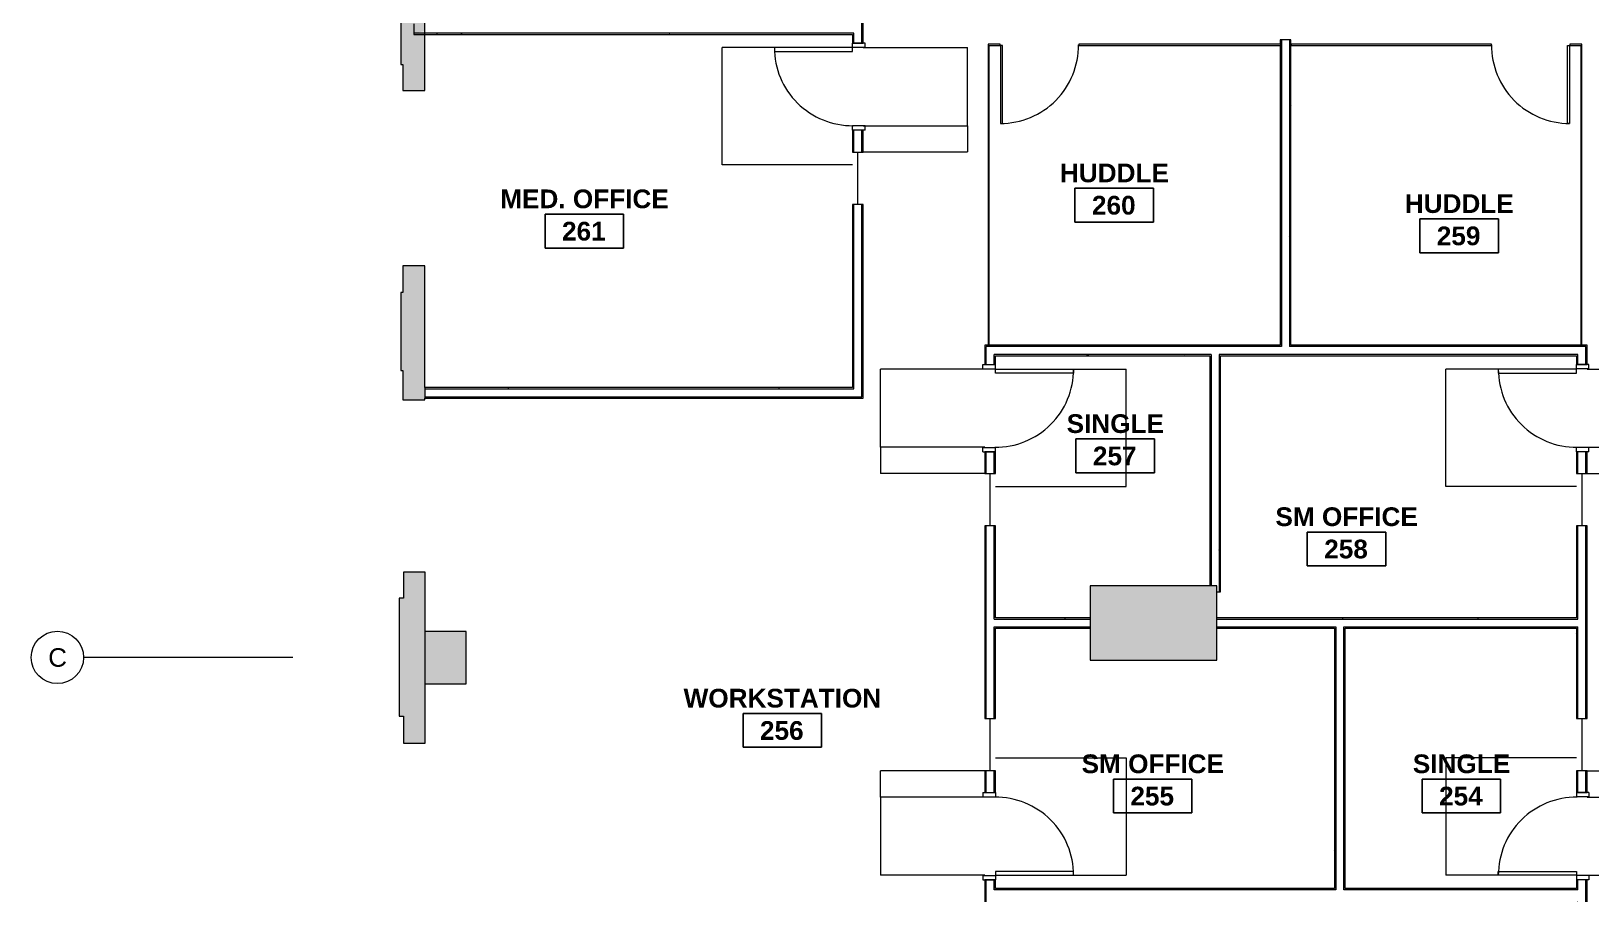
# Model space of a CAD drawing. Header units: inches. Extents: x 25331 to 28023, y 11893 to 13691.
# Drawn here: x 25331 to 26046, y 12864 to 13259 of the extents above; entities that cross this region are included whole.
import ezdxf

# ---------------------------------------------------------------- set-up
doc = ezdxf.new("R2010")
doc.units = ezdxf.units.IN
doc.header["$MEASUREMENT"] = 0
for name, color, linetype, lineweight in [('A-AREA-IDEN', 1, 'Continuous', 9), ('A-DOOR', 8, 'Continuous', 13), ('A-DOOR-FRAM', 8, 'Continuous', 20), ('A-GENM', 8, 'Continuous', 13), ('A-GLAZ', 8, 'Continuous', 13), ('A-WALL', 8, 'Continuous', 13), ('A-WALL-PATT', 8, 'Continuous', 13), ('I-WALL', 8, 'Continuous', 13), ('S-COLS', 8, 'Continuous', 13), ('S-GRID', 8, 'Continuous', 9), ('S-GRID-IDEN', 8, 'Continuous', 9)]:
    doc.layers.add(name, color=color, linetype=linetype, lineweight=lineweight)
doc.styles.add('Swis721 Lt BT', font='swissl.ttf', dxfattribs={"height": 8.514638})
doc.styles.add('Swis721 Lt BT_B', font='', dxfattribs={"height": 8.583975})
doc.styles.get('Swis721 Lt BT_B').set_extended_font_data('Swis721 Lt BT', bold=True)
pattern_1 = [(0, (0, 0), (30.72, 7.68), [1.267, -21.773, 1.267, -21.773, -122.88]), (0, (0, 0), (30.72, 7.68), [-46.08, 1.267, -44.813, 1.267, -21.773, -53.76]), (0, (0, 0), (30.72, 7.68), [-115.2, 1.267, -14.093, 1.267, -37.133]), (120, (11.52, 3.84), (-22.0110751, 22.7643004), [1.267, -21.773, 1.267, -21.773, -122.88]), (120, (11.52, 3.84), (-22.0110751, 22.7643004), [-46.08, 1.267, -44.813, 1.267, -21.773, -53.76]), (120, (11.52, 3.84), (-22.0110751, 22.7643004), [-115.2, 1.267, -14.093, 1.267, -37.133]), (240, (15.36, 19.2), (-8.7089249, -30.4443004), [1.267, -21.773, 1.267, -21.773, -122.88]), (240, (15.36, 19.2), (-8.7089249, -30.4443004), [-46.08, 1.267, -44.813, 1.267, -21.773, -53.76]), (240, (15.36, 19.2), (-8.7089249, -30.4443004), [-115.2, 1.267, -14.093, 1.267, -37.133])]

# ---------------------------------------------------------------- blocks, each defined once
blk = doc.blocks.new('Single Flush - OTJ_SOLIDFLUSH_ALUM-4900816-FIRST FLOOR CONSTRUCTION')
at = {"layer": 'A-DOOR'}
for p, q in [((16.16, 38.25), (16.16, 2.44)), ((17.91, 38.25), (16.16, 38.25)), ((17.91, 2.44), (17.91, 38.25)), ((16.16, 2.44), (17.91, 2.44))]:
    blk.add_line(p, q, dxfattribs=at)
blk.add_arc((17.91, 2.44), 35.81, 90, 180.5, dxfattribs=at)
at = {"layer": 'A-DOOR-FRAM'}
for p, q in [((-20, -3.31), (-20, 2.44)), ((-20, 2.44), (-18, 2.44)), ((-18, -3.31), (-18, 2.44)), ((18, -3.31), (18, 2.44)), ((18, 2.44), (20, 2.44)), ((20, -3.31), (20, 2.44)), ((-20, -3.31), (-18, -3.31)), ((18, -3.31), (20, -3.31))]:
    blk.add_line(p, q, dxfattribs=at)
at = {"layer": 'A-GENM'}
for p, q in [((-35.91, 62.25), (17.91, 62.25)), ((-35.91, 2.44), (-35.91, 62.25)), ((17.91, 2.44), (17.91, 62.25)), ((17.87, 2.44), (17.91, 2.44)), ((-29.91, -2.44), (-29.91, -50.25)), ((-17.91, -2.44), (-17.91, -50.25)), ((17.87, -2.44), (17.91, -2.44)), ((17.91, -2.44), (17.91, -50.25)), ((-17.91, -50.25), (-29.91, -50.25)), ((-17.91, -50.25), (17.91, -50.25))]:
    blk.add_line(p, q, dxfattribs=at)
blk = doc.blocks.new('Frameless opening with glazing - 24_ x 96_-4900874-FIRST FLOOR CONSTRUCTION')
at = {"layer": 'A-GLAZ'}
blk.add_line((-13.5, 0.0625), (10.5, 0.0625), dxfattribs=at)
blk = doc.blocks.new('Single Flush - OTJ_SOLIDFLUSH_ALUM-V3-FIRST FLOOR CONSTRUCTION')
at = {"layer": 'A-DOOR'}
for p, q in [((16.16, -2.44), (17.91, -2.44)), ((16.16, -38.25), (16.16, -2.44)), ((17.91, -2.44), (17.91, -38.25)), ((17.91, -38.25), (16.16, -38.25))]:
    blk.add_line(p, q, dxfattribs=at)
blk.add_arc((17.91, -2.44), 35.81, 179.5, 270, dxfattribs=at)
at = {"layer": 'A-DOOR-FRAM'}
for p, q in [((-20, 3.31), (-20, -2.44)), ((-20, 3.31), (-18, 3.31)), ((-18, 3.31), (-18, -2.44)), ((18, 3.31), (18, -2.44)), ((18, 3.31), (20, 3.31)), ((20, 3.31), (20, -2.44)), ((-20, -2.44), (-18, -2.44)), ((18, -2.44), (20, -2.44))]:
    blk.add_line(p, q, dxfattribs=at)
at = {"layer": 'A-GENM'}
for p, q in [((-29.91, 2.44), (-29.91, 48.69)), ((-17.91, 2.44), (-17.91, 48.69)), ((17.91, 2.44), (17.91, 48.69)), ((17.87, 2.44), (17.91, 2.44)), ((-35.91, -2.44), (-35.91, -62.25)), ((17.87, -2.44), (17.91, -2.44)), ((17.91, -2.44), (17.91, -62.25)), ((-35.91, -62.25), (17.91, -62.25))]:
    blk.add_line(p, q, dxfattribs=at)
blk = doc.blocks.new('Single Glass Door - 36_ x 96_-4888983-FIRST FLOOR CONSTRUCTION')
at = {"layer": 'A-DOOR'}
for p, q in [((16.90625, 36.0625), (16.90625, 0.25)), ((17.90625, 36.0625), (16.90625, 36.0625)), ((17.90625, 0.25), (17.90625, 36.0625)), ((16.90625, 0.25), (17.90625, 0.25))]:
    blk.add_line(p, q, dxfattribs=at)
blk.add_arc((17.90625, 0.25), 35.8125, 90, 180.5, dxfattribs=at)
blk = doc.blocks.new('Single Glass Door - 36_ x 96_-4890787-FIRST FLOOR CONSTRUCTION')
at = {"layer": 'A-DOOR'}
for p, q in [((16.90625, -0.25), (17.90625, -0.25)), ((16.90625, -36.0625), (16.90625, -0.25)), ((17.90625, -0.25), (17.90625, -36.0625)), ((17.90625, -36.0625), (16.90625, -36.0625))]:
    blk.add_line(p, q, dxfattribs=at)
blk.add_arc((17.90625, -0.25), 35.8125, 179.5, 270, dxfattribs=at)
blk = doc.blocks.new('Single Flush - OTJ_SOLIDFLUSH_ALUM-4900275-FIRST FLOOR CONSTRUCTION')
at = {"layer": 'A-DOOR'}
for p, q in [((16.16, -2.44), (17.91, -2.44)), ((16.16, -38.25), (16.16, -2.44)), ((17.91, -2.44), (17.91, -38.25)), ((17.91, -38.25), (16.16, -38.25))]:
    blk.add_line(p, q, dxfattribs=at)
blk.add_arc((17.91, -2.44), 35.81, 179.5, 270, dxfattribs=at)
at = {"layer": 'A-DOOR-FRAM'}
for p, q in [((-20, 3.31), (-20, -2.44)), ((-20, 3.31), (-18, 3.31)), ((-18, 3.31), (-18, -2.44)), ((18, 3.31), (18, -2.44)), ((18, 3.31), (20, 3.31)), ((20, 3.31), (20, -2.44)), ((-20, -2.44), (-18, -2.44)), ((18, -2.44), (20, -2.44))]:
    blk.add_line(p, q, dxfattribs=at)
at = {"layer": 'A-GENM'}
for p, q in [((-17.91, 50.25), (-29.91, 50.25)), ((-29.91, 2.44), (-29.91, 50.25)), ((-17.91, 50.25), (17.91, 50.25)), ((-17.91, 2.44), (-17.91, 50.25)), ((17.91, 2.44), (17.91, 50.25)), ((17.87, 2.44), (17.91, 2.44)), ((-35.91, -2.44), (-35.91, -62.25)), ((17.87, -2.44), (17.91, -2.44)), ((17.91, -2.44), (17.91, -62.25)), ((-35.91, -62.25), (17.91, -62.25))]:
    blk.add_line(p, q, dxfattribs=at)
blk = doc.blocks.new('Concrete-Rectangular-Column - 58_ X 34_-5105982-FIRST FLOOR CONSTRUCTION')
at = {"layer": 'S-COLS'}
blk.add_hatch(color=256, dxfattribs=at).paths.add_polyline_path([(-17, -29), (17, -29), (17, 29), (-17, 29), (-17, 15.44)], flags=0)
for p, q in [((17, 29), (-17, 29)), ((-17, 29), (-17, -29)), ((17, -29), (17, 29)), ((-17, -29), (17, -29))]:
    blk.add_line(p, q, dxfattribs=at)
blk = doc.blocks.new('Concrete-Rectangular-Column - 19 X 24-5195709-FIRST FLOOR CONSTRUCTION')
at = {"layer": 'S-COLS'}
blk.add_hatch(color=256, dxfattribs=at).paths.add_polyline_path([(-9.5, -12), (9.5, -12), (9.5, 12), (-9.5, 12)], flags=0)
for p, q in [((9.5, 12), (-9.5, 12)), ((-9.5, 12), (-9.5, -12)), ((9.5, -12), (9.5, 12)), ((-9.5, -12), (9.5, -12))]:
    blk.add_line(p, q, dxfattribs=at)
blk = doc.blocks.new('Grid - Grid Head - Circle-50561-FIRST FLOOR CONSTRUCTION')
at = {"layer": 'S-GRID-IDEN'}
blk.add_circle((0, 0), 0.125, dxfattribs=at)
blk = doc.blocks.new('Room Tag - Room Name and Number-3379422-FIRST FLOOR CONSTRUCTION')
at = {"layer": 'A-AREA-IDEN'}
for p, q in [((-0.1881, -0.1636), (-0.1881, -0.0018)), ((-0.1881, -0.0018), (0.1869, -0.0018)), ((0.1869, -0.0018), (-0.1881, -0.0018)), ((-0.1881, -0.0018), (-0.1881, -0.1636)), ((0.1869, -0.0018), (0.1869, -0.1636)), ((0.1869, -0.1636), (0.1869, -0.0018)), ((0.1869, -0.1636), (-0.1881, -0.1636)), ((-0.1881, -0.1636), (0.1869, -0.1636))]:
    blk.add_line(p, q, dxfattribs=at)

msp = doc.modelspace()

# ---------------------------------------------------------------- hatches: boundary and pattern name
at = {"layer": 'A-WALL-PATT'}
for points in [[(25501.32, 13244.01), (25511.32, 13244.01), (25511.32, 13258.48), (25506.32, 13258.48), (25511.32, 13259.26), (25511.32, 13337.01), (25500.32, 13337.01), (25500.32, 13244.01)], [(25511.32, 13232.17), (25511.32, 13244.01), (25501.32, 13244.01), (25501.32, 13232.17)], [(25511.32, 13139.51), (25511.32, 13151.67), (25501.32, 13151.67), (25501.32, 13139.51)], [(25501.32, 13103.67), (25511.32, 13103.67), (25511.32, 13139.51), (25500.32, 13139.51), (25500.32, 13103.67)], [(25511.32, 13090.17), (25511.32, 13103.67), (25501.32, 13103.67), (25501.32, 13090.17), (25501.57, 13090.17)], [(25511.57, 12999.17), (25511.57, 13011.17), (25501.57, 13011.17), (25501.57, 12999.17), (25511.32, 12999.17)], [(25501.57, 12945.17), (25511.57, 12945.17), (25511.57, 12959.92), (25511.35, 12959.92), (25511.35, 12983.92), (25511.57, 12983.92), (25511.57, 12999.17), (25499.57, 12999.17), (25499.57, 12945.17)], [(25501.57, 12932.67), (25511.57, 12932.67), (25511.57, 12945.17), (25501.57, 12945.17)]]:
    msp.add_hatch(color=256, dxfattribs=at).paths.add_polyline_path(points, flags=0)
h = msp.add_hatch(dxfattribs=at)
h.set_pattern_fill('FP2_2', color=256, style=0, pattern_type=2)
h.set_pattern_definition(pattern_1)
h.paths.add_polyline_path([(25708.01, 13095.86), (25708.01, 13179.86), (25707.38, 13179.86), (25707.38, 13095.86)], flags=0)
h.paths.add_polyline_path([(25708.01, 13203.86), (25708.01, 13213.86), (25707.38, 13213.86), (25707.38, 13203.86)], flags=0)
h.paths.add_polyline_path([(25708.01, 13253.86), (25708.01, 13258.48), (25707.38, 13258.48), (25707.38, 13253.86)], flags=0)
h.paths.add_polyline_path([(25707.38, 13262.11), (25708.01, 13262.11), (25708.01, 13267.23), (25707.38, 13267.23), (25707.38, 13262.73)], flags=0)
h.paths.add_polyline_path([(25708.01, 13306.23), (25708.01, 13324.11), (25707.38, 13324.11), (25707.38, 13306.23)], flags=0)
h = msp.add_hatch(dxfattribs=at)
h.set_pattern_fill('FP2_2', color=256, style=0, pattern_type=2)
h.set_pattern_definition(pattern_1)
h.paths.add_polyline_path([(25711.63, 13091.61), (25712.26, 13091.61), (25712.26, 13179.86), (25711.63, 13179.86), (25711.63, 13095.23)], flags=0)
h.paths.add_polyline_path([(25712.26, 13203.86), (25712.26, 13213.86), (25711.63, 13213.86), (25711.63, 13203.86)], flags=0)
h.paths.add_polyline_path([(25712.26, 13253.86), (25712.26, 13267.23), (25711.63, 13267.23), (25711.63, 13253.86)], flags=0)
h.paths.add_polyline_path([(25711.63, 13306.23), (25712.26, 13306.23), (25712.26, 13324.11), (25711.63, 13324.11)], flags=0)
h = msp.add_hatch(dxfattribs=at)
h.set_pattern_fill('FP2_2', color=256, style=0, pattern_type=2)
h.set_pattern_definition(pattern_1)
h.paths.add_polyline_path([(25707.38, 13257.86), (25707.38, 13258.48), (25511.32, 13258.48), (25511.32, 13257.86), (25698.78, 13257.86)], flags=0)
h = msp.add_hatch(dxfattribs=at)
h.set_pattern_fill('FP2_2', color=256, style=0, pattern_type=2)
h.set_pattern_definition(pattern_1)
h.paths.add_polyline_path([(25903.4, 13115.24), (25904.02, 13115.24), (25904.02, 13252.79), (25903.4, 13252.79), (25903.4, 13238.12)], flags=0)
h.paths.add_polyline_path([(25904.02, 13253.29), (25904.02, 13255.29), (25903.4, 13255.29), (25903.4, 13253.29)], flags=0)
h = msp.add_hatch(dxfattribs=at)
h.set_pattern_fill('FP2_2', color=256, style=0, pattern_type=2)
h.set_pattern_definition(pattern_1)
h.paths.add_polyline_path([(25907.65, 13115.24), (25908.27, 13115.24), (25908.27, 13255.29), (25907.65, 13255.29), (25907.65, 13238.12)], flags=0)
h = msp.add_hatch(dxfattribs=at)
h.set_pattern_fill('FP2_2', color=256, style=0, pattern_type=2)
h.set_pattern_definition(pattern_1)
h.paths.add_polyline_path([(26039.22, 13114.61), (26041.22, 13114.61), (26041.22, 13115.24), (25907.65, 13115.24), (25907.65, 13114.61), (25961.06, 13114.61)], flags=0)
h.paths.add_polyline_path([(25768.7, 13114.61), (25769.57, 13114.61), (25769.57, 13115.24), (25768.07, 13115.24), (25768.07, 13114.61)], flags=0)
h.paths.add_polyline_path([(26043.47, 13114.61), (26043.47, 13115.24), (26041.72, 13115.24), (26041.72, 13114.61)], flags=0)
h.paths.add_polyline_path([(25770.07, 13114.61), (25904.02, 13114.61), (25904.02, 13115.24), (25770.07, 13115.24)], flags=0)
h = msp.add_hatch(dxfattribs=at)
h.set_pattern_fill('FP2_2', color=256, style=0, pattern_type=2)
h.set_pattern_definition(pattern_1)
h.paths.add_polyline_path([(25768.7, 12512.49), (25768.7, 12555.69), (25768.07, 12555.69), (25768.07, 12512.49)], flags=0)
h.paths.add_polyline_path([(25768.7, 12579.69), (25768.7, 12589.69), (25768.07, 12589.69), (25768.07, 12579.69)], flags=0)
h.paths.add_polyline_path([(25768.07, 12629.69), (25768.7, 12629.69), (25768.7, 12693.51), (25768.07, 12693.51), (25768.07, 12641.48)], flags=0)
h.paths.add_polyline_path([(25768.7, 12733.51), (25768.7, 12783.18), (25768.07, 12783.18), (25768.07, 12733.51)], flags=0)
h.paths.add_polyline_path([(25768.07, 12807.18), (25768.7, 12807.18), (25768.7, 12817.18), (25768.07, 12817.18)], flags=0)
h.paths.add_polyline_path([(25768.7, 12857.18), (25768.7, 12870.05), (25768.07, 12870.05), (25768.07, 12857.18)], flags=0)
h.paths.add_polyline_path([(25768.7, 12910.05), (25768.7, 12920.05), (25768.07, 12920.05), (25768.07, 12910.05)], flags=0)
h.paths.add_polyline_path([(25768.7, 12944.05), (25768.7, 13032.36), (25768.07, 13032.36), (25768.07, 12944.05)], flags=0)
h.paths.add_polyline_path([(25768.7, 13056.36), (25768.7, 13066.36), (25768.07, 13066.36), (25768.07, 13056.36)], flags=0)
h.paths.add_polyline_path([(25768.7, 13106.36), (25768.7, 13114.61), (25768.07, 13114.6), (25768.07, 13106.36)], flags=0)
h = msp.add_hatch(dxfattribs=at)
h.set_pattern_fill('FP2_2', color=256, style=0, pattern_type=2)
h.set_pattern_definition(pattern_1)
h.paths.add_polyline_path([(26043.47, 12539.75), (26044.1, 12539.84), (26044.1, 12657.51), (26043.47, 12657.51), (26043.47, 12539.78)], flags=0)
h.paths.add_polyline_path([(26044.1, 12681.51), (26044.1, 12691.51), (26043.47, 12691.51), (26043.47, 12681.51)], flags=0)
h.paths.add_polyline_path([(26044.1, 12731.51), (26044.1, 12783.18), (26043.47, 12783.18), (26043.47, 12731.51)], flags=0)
h.paths.add_polyline_path([(26044.1, 12807.18), (26044.1, 12817.18), (26043.47, 12817.18), (26043.47, 12807.18)], flags=0)
h.paths.add_polyline_path([(26043.47, 12857.18), (26044.1, 12857.18), (26044.1, 12870.05), (26043.47, 12870.05), (26043.47, 12861.18)], flags=0)
h.paths.add_polyline_path([(26043.47, 12910.05), (26044.1, 12910.05), (26044.1, 12920.05), (26043.47, 12920.05)], flags=0)
h.paths.add_polyline_path([(26044.1, 12944.05), (26044.1, 13032.36), (26043.47, 13032.36), (26043.47, 12944.05)], flags=0)
h.paths.add_polyline_path([(26043.47, 13056.36), (26044.1, 13056.36), (26044.1, 13066.36), (26043.47, 13066.36)], flags=0)
h.paths.add_polyline_path([(26043.47, 13106.36), (26044.1, 13106.36), (26044.1, 13115.24), (26043.47, 13115.24), (26043.47, 13110.36)], flags=0)
h = msp.add_hatch(dxfattribs=at)
h.set_pattern_fill('FP2_2', color=256, style=0, pattern_type=2)
h.set_pattern_definition(pattern_1)
h.paths.add_polyline_path([(25875.42, 13110.36), (26039.22, 13110.36), (26039.22, 13110.99), (25875.42, 13110.99)], flags=0)
h.paths.add_polyline_path([(25866.24, 13110.36), (25871.79, 13110.36), (25871.79, 13110.99), (25772.32, 13110.99), (25772.32, 13110.36), (25829.92, 13110.36)], flags=0)
h = msp.add_hatch(dxfattribs=at)
h.set_pattern_fill('FP2_2', color=256, style=0, pattern_type=2)
h.set_pattern_definition(pattern_1)
h.paths.add_polyline_path([(25772.32, 12516.74), (25772.95, 12516.74), (25772.95, 12555.69), (25772.32, 12555.69), (25772.32, 12516.74)], flags=0)
h.paths.add_polyline_path([(25772.32, 12579.69), (25772.95, 12579.69), (25772.95, 12589.69), (25772.32, 12589.69)], flags=0)
h.paths.add_polyline_path([(25772.95, 12629.69), (25772.95, 12637.86), (25772.32, 12637.86), (25772.32, 12629.69)], flags=0)
h.paths.add_polyline_path([(25772.95, 12641.48), (25772.95, 12693.51), (25772.32, 12693.51), (25772.32, 12641.48)], flags=0)
h.paths.add_polyline_path([(25772.95, 12733.51), (25772.95, 12738.13), (25772.32, 12738.13), (25772.32, 12733.51)], flags=0)
h.paths.add_polyline_path([(25772.32, 12741.76), (25772.95, 12741.76), (25772.95, 12783.18), (25772.32, 12783.18), (25772.32, 12742.38)], flags=0)
h.paths.add_polyline_path([(25772.95, 12807.18), (25772.95, 12817.18), (25772.32, 12817.18), (25772.32, 12807.18)], flags=0)
h.paths.add_polyline_path([(25772.95, 12857.18), (25772.95, 12861.8), (25772.32, 12861.8), (25772.32, 12857.18)], flags=0)
h.paths.add_polyline_path([(25772.95, 12865.43), (25772.95, 12870.05), (25772.32, 12870.05), (25772.32, 12865.43)], flags=0)
h.paths.add_polyline_path([(25772.95, 12910.05), (25772.95, 12920.05), (25772.32, 12920.05), (25772.32, 12910.05)], flags=0)
h.paths.add_polyline_path([(25772.32, 12944.05), (25772.95, 12944.05), (25772.95, 12986.03), (25772.32, 12986.03), (25772.32, 12985.41)], flags=0)
h.paths.add_polyline_path([(25772.32, 12989.66), (25772.95, 12989.66), (25772.95, 13032.36), (25772.32, 13032.36), (25772.32, 12989.71)], flags=0)
h.paths.add_polyline_path([(25772.95, 13056.36), (25772.95, 13066.36), (25772.32, 13066.36), (25772.32, 13056.36)], flags=0)
h.paths.add_polyline_path([(25772.95, 13106.36), (25772.95, 13110.36), (25772.32, 13110.36), (25772.32, 13106.36)], flags=0)
h = msp.add_hatch(dxfattribs=at)
h.set_pattern_fill('FP2_2', color=256, style=0, pattern_type=2)
h.set_pattern_definition(pattern_1)
h.paths.add_polyline_path([(25871.79, 13004.86), (25871.79, 13110.36), (25871.17, 13110.36), (25871.17, 13004.86)], flags=0)
h = msp.add_hatch(dxfattribs=at)
h.set_pattern_fill('FP2_2', color=256, style=0, pattern_type=2)
h.set_pattern_definition(pattern_1)
h.paths.add_polyline_path([(25875.42, 13002.07), (25876.04, 13002.07), (25876.04, 13110.36), (25875.42, 13110.36), (25875.42, 13040.1)], flags=0)
h = msp.add_hatch(dxfattribs=at)
h.set_pattern_fill('FP2_2', color=256, style=0, pattern_type=2)
h.set_pattern_definition(pattern_1)
h.paths.add_polyline_path([(26039.22, 12543.44), (26039.85, 12543.53), (26039.85, 12657.51), (26039.22, 12657.51), (26039.22, 12543.53)], flags=0)
h.paths.add_polyline_path([(26039.85, 12681.51), (26039.85, 12691.51), (26039.22, 12691.51), (26039.22, 12681.51)], flags=0)
h.paths.add_polyline_path([(26039.85, 12731.51), (26039.85, 12738.13), (26039.22, 12738.13), (26039.22, 12731.51)], flags=0)
h.paths.add_polyline_path([(26039.85, 12741.76), (26039.85, 12783.18), (26039.22, 12783.18), (26039.22, 12741.76)], flags=0)
h.paths.add_polyline_path([(26039.85, 12807.18), (26039.85, 12817.18), (26039.22, 12817.18), (26039.22, 12807.18)], flags=0)
h.paths.add_polyline_path([(26039.22, 12857.18), (26039.85, 12857.18), (26039.85, 12861.8), (26039.22, 12861.8), (26039.22, 12861.18)], flags=0)
h.paths.add_polyline_path([(26039.22, 12865.43), (26039.85, 12865.43), (26039.85, 12870.05), (26039.22, 12870.05), (26039.22, 12866.05)], flags=0)
h.paths.add_polyline_path([(26039.22, 12910.05), (26039.85, 12910.05), (26039.85, 12920.05), (26039.22, 12920.05)], flags=0)
h.paths.add_polyline_path([(26039.22, 12944.05), (26039.85, 12944.05), (26039.85, 12986.03), (26039.22, 12986.03), (26039.22, 12985.41)], flags=0)
h.paths.add_polyline_path([(26039.22, 12989.66), (26039.85, 12989.66), (26039.85, 13032.36), (26039.22, 13032.36), (26039.22, 12990.28)], flags=0)
h.paths.add_polyline_path([(26039.22, 13056.36), (26039.85, 13056.36), (26039.85, 13066.36), (26039.22, 13066.36)], flags=0)
h.paths.add_polyline_path([(26039.85, 13106.36), (26039.85, 13110.99), (26039.22, 13110.99), (26039.22, 13106.36)], flags=0)
h = msp.add_hatch(dxfattribs=at)
h.set_pattern_fill('FP2_2', color=256, style=0, pattern_type=2)
h.set_pattern_definition(pattern_1)
h.paths.add_polyline_path([(25707.98, 13095.23), (25708.01, 13095.23), (25708.01, 13095.86), (25511.32, 13095.86), (25511.32, 13095.23), (25698.78, 13095.23)], flags=0)
h = msp.add_hatch(dxfattribs=at)
h.set_pattern_fill('FP2_2', color=256, style=0, pattern_type=2)
h.set_pattern_definition(pattern_1)
h.paths.add_polyline_path([(25698.78, 13090.98), (25712.26, 13090.98), (25712.26, 13091.61), (25511.32, 13091.61), (25511.32, 13090.98), (25511.57, 13090.98)], flags=0)
h = msp.add_hatch(dxfattribs=at)
h.set_pattern_fill('FP2_2', color=256, style=0, pattern_type=2)
h.set_pattern_definition(pattern_1)
h.paths.add_polyline_path([(25816.35, 12989.66), (25816.35, 12990.28), (25772.95, 12990.28), (25772.95, 12989.66)], flags=0)
h = msp.add_hatch(dxfattribs=at)
h.set_pattern_fill('FP2_2', color=256, style=0, pattern_type=2)
h.set_pattern_definition(pattern_1)
h.paths.add_polyline_path([(25875.42, 12989.66), (26039.22, 12989.66), (26039.22, 12990.28), (25874.35, 12990.28), (25874.35, 12989.66)], flags=0)
h = msp.add_hatch(dxfattribs=at)
h.set_pattern_fill('FP2_2', color=256, style=0, pattern_type=2)
h.set_pattern_definition(pattern_1)
h.paths.add_polyline_path([(25772.95, 12985.41), (25816.35, 12985.41), (25816.35, 12986.03), (25772.95, 12986.03)], flags=0)
h = msp.add_hatch(dxfattribs=at)
h.set_pattern_fill('FP2_2', color=256, style=0, pattern_type=2)
h.set_pattern_definition(pattern_1)
h.paths.add_polyline_path([(25932.54, 12985.41), (26039.22, 12985.41), (26039.22, 12986.03), (25932.54, 12986.03), (25932.54, 12985.8)], flags=0)
h.paths.add_polyline_path([(25928.92, 12985.41), (25928.92, 12986.03), (25874.35, 12986.03), (25874.35, 12985.41), (25928.29, 12985.41)], flags=0)
h = msp.add_hatch(dxfattribs=at)
h.set_pattern_fill('FP2_2', color=256, style=0, pattern_type=2)
h.set_pattern_definition(pattern_1)
h.paths.add_polyline_path([(25928.92, 12742.38), (25928.92, 12861.18), (25928.29, 12861.18), (25928.29, 12742.38)], flags=0)
h.paths.add_polyline_path([(25928.92, 12866.05), (25928.92, 12985.41), (25928.29, 12985.41), (25928.29, 12866.05)], flags=0)
h = msp.add_hatch(dxfattribs=at)
h.set_pattern_fill('FP2_2', color=256, style=0, pattern_type=2)
h.set_pattern_definition(pattern_1)
h.paths.add_polyline_path([(25933.17, 12742.38), (25933.17, 12861.18), (25932.54, 12861.18), (25932.54, 12742.38)], flags=0)
h.paths.add_polyline_path([(25933.17, 12866.05), (25933.17, 12985.41), (25932.54, 12985.41), (25932.54, 12866.05)], flags=0)
h = msp.add_hatch(dxfattribs=at)
h.set_pattern_fill('FP2_2', color=256, style=0, pattern_type=2)
h.set_pattern_definition(pattern_1)
h.paths.add_polyline_path([(26039.22, 12865.43), (26039.22, 12866.05), (25932.54, 12866.05), (25932.54, 12865.43), (25961.06, 12865.43)], flags=0)
h.paths.add_polyline_path([(25816.35, 12865.43), (25928.92, 12865.43), (25928.92, 12866.05), (25772.95, 12866.05), (25772.95, 12865.43)], flags=0)

# ---------------------------------------------------------------- linework, layer by layer
at = {"layer": 'A-WALL'}
for p, q in [((25500.32, 13337.01), (25500.32, 13244.01)), ((25511.32, 13232.17), (25511.32, 13308.42)), ((25711.63, 13253.86), (25711.63, 13267.23)), ((25708.01, 13258.48), (25506.32, 13258.48)), ((25708.01, 13253.86), (25708.01, 13258.48)), ((25904.02, 13255.29), (25904.02, 13114.61)), ((25907.65, 13255.29), (25907.65, 13114.61)), ((25903.4, 13253.29), (25904.02, 13253.29)), ((25903.4, 13252.79), (25904.02, 13252.79)), ((25500.32, 13244.01), (25501.32, 13244.01)), ((25501.32, 13244.01), (25501.32, 13232.17)), ((25501.32, 13232.17), (25511.32, 13232.17)), ((25708.01, 13203.86), (25708.01, 13213.86)), ((25711.63, 13203.86), (25711.63, 13213.86)), ((25708.01, 13095.23), (25708.01, 13179.86)), ((25711.63, 13091.61), (25711.63, 13179.86)), ((25511.32, 13151.67), (25501.32, 13151.67)), ((25501.32, 13151.67), (25501.32, 13139.51)), ((25511.32, 13095.86), (25511.32, 13151.67)), ((25501.32, 13139.51), (25500.32, 13139.51)), ((25500.32, 13139.51), (25500.32, 13103.67)), ((25904.02, 13114.61), (25768.7, 13114.61)), ((25768.7, 13106.36), (25768.7, 13114.61)), ((25769.57, 13115.24), (25769.57, 13114.61)), ((25770.07, 13115.24), (25770.07, 13114.61)), ((26043.47, 13114.61), (25907.65, 13114.61)), ((26041.22, 13115.24), (26041.22, 13114.61)), ((26041.72, 13115.24), (26041.72, 13114.61)), ((26043.47, 13106.36), (26043.47, 13114.61)), ((25871.79, 13110.99), (25772.32, 13110.99)), ((25772.32, 13106.36), (25772.32, 13110.99)), ((25871.79, 13110.99), (25871.79, 13004.86)), ((26039.85, 13110.99), (25875.42, 13110.99)), ((25875.42, 13110.99), (25875.42, 13002.07)), ((26039.85, 13106.36), (26039.85, 13110.99)), ((25500.32, 13103.67), (25501.32, 13103.67)), ((25501.32, 13103.67), (25501.32, 13090.17)), ((25501.32, 13090.17), (25511.32, 13090.17)), ((25511.32, 13095.86), (25511.32, 13090.98)), ((25511.32, 13095.23), (25708.01, 13095.23)), ((25511.32, 13091.61), (25711.63, 13091.61)), ((25511.32, 13090.17), (25511.32, 13090.98)), ((25768.7, 13056.36), (25768.7, 13066.36)), ((25772.32, 13056.36), (25772.32, 13066.36)), ((26039.85, 13056.36), (26039.85, 13066.36)), ((26043.47, 13056.36), (26043.47, 13066.36)), ((25768.7, 12944.05), (25768.7, 13032.36)), ((25772.32, 12989.66), (25772.32, 13032.36)), ((26039.85, 12989.66), (26039.85, 13032.36)), ((26043.47, 12944.05), (26043.47, 13032.36)), ((25501.57, 13011.17), (25501.57, 12999.17)), ((25511.57, 13011.17), (25501.57, 13011.17)), ((25511.57, 12983.92), (25511.57, 13011.17)), ((25499.57, 12999.17), (25499.57, 12945.17)), ((25501.57, 12999.17), (25499.57, 12999.17)), ((25772.32, 12989.66), (25816.35, 12989.66)), ((25772.32, 12944.05), (25772.32, 12986.03)), ((25772.32, 12986.03), (25816.35, 12986.03)), ((25874.35, 12989.66), (26039.85, 12989.66)), ((25874.35, 12986.03), (25928.92, 12986.03)), ((25928.92, 12986.03), (25928.92, 12865.43)), ((25932.54, 12865.43), (25932.54, 12986.03)), ((25932.54, 12986.03), (26039.85, 12986.03)), ((26039.85, 12944.05), (26039.85, 12986.03)), ((25511.57, 12932.67), (25511.57, 12959.92)), ((25499.57, 12945.17), (25501.57, 12945.17)), ((25501.57, 12945.17), (25501.57, 12932.67)), ((25501.57, 12932.67), (25511.57, 12932.67)), ((25768.7, 12910.05), (25768.7, 12920.05)), ((25772.32, 12910.05), (25772.32, 12920.05)), ((26039.85, 12910.05), (26039.85, 12920.05)), ((26043.47, 12910.05), (26043.47, 12920.05)), ((25768.7, 12857.18), (25768.7, 12870.05)), ((25772.32, 12865.43), (25772.32, 12870.05)), ((26039.85, 12865.43), (26039.85, 12870.05)), ((26043.47, 12857.18), (26043.47, 12870.05)), ((25928.92, 12865.43), (25772.32, 12865.43)), ((26039.85, 12865.43), (25932.54, 12865.43))]:
    msp.add_line(p, q, dxfattribs=at)
at = {"layer": 'I-WALL'}
for p, q in [((25506.32, 13262.73), (25506.32, 13257.86)), ((25712.26, 13253.86), (25712.26, 13267.23)), ((25506.32, 13257.86), (25707.38, 13257.86)), ((25707.38, 13257.86), (25707.38, 13253.86)), ((25908.27, 13255.29), (25903.4, 13255.29)), ((25903.4, 13255.29), (25903.4, 13253.29)), ((25908.27, 13115.24), (25908.27, 13255.29)), ((25707.38, 13253.86), (25712.26, 13253.86)), ((25769.57, 13253.29), (25769.57, 13115.24)), ((25775.07, 13253.29), (25769.57, 13253.29)), ((25770.07, 13115.24), (25770.07, 13252.79)), ((25770.07, 13252.79), (25775.07, 13252.79)), ((25775.07, 13252.79), (25775.07, 13253.29)), ((25903.4, 13253.29), (25811.07, 13253.29)), ((25811.07, 13253.29), (25811.07, 13252.79)), ((25811.07, 13252.79), (25903.4, 13252.79)), ((25903.4, 13252.79), (25903.4, 13115.24)), ((26000.22, 13253.29), (25908.52, 13253.29)), ((25908.52, 13253.29), (25908.52, 13252.79)), ((25908.52, 13252.79), (26000.22, 13252.79)), ((26000.22, 13252.79), (26000.22, 13253.29)), ((26041.72, 13253.29), (26036.22, 13253.29)), ((26036.22, 13253.29), (26036.22, 13252.79)), ((26036.22, 13252.79), (26041.22, 13252.79)), ((26041.22, 13252.79), (26041.22, 13115.24)), ((26041.72, 13115.24), (26041.72, 13253.29)), ((25707.38, 13213.86), (25707.38, 13203.86)), ((25712.26, 13213.86), (25707.38, 13213.86)), ((25712.26, 13203.86), (25712.26, 13213.86)), ((25707.38, 13203.86), (25712.26, 13203.86)), ((25707.38, 13179.86), (25707.38, 13095.86)), ((25712.26, 13179.86), (25707.38, 13179.86)), ((25712.26, 13090.98), (25712.26, 13179.86)), ((25769.57, 13115.24), (25768.07, 13115.24)), ((25768.07, 13115.24), (25768.07, 13106.36)), ((25903.4, 13115.24), (25770.07, 13115.24)), ((26041.22, 13115.24), (25908.27, 13115.24)), ((26044.1, 13115.24), (26041.72, 13115.24)), ((26044.1, 13106.36), (26044.1, 13115.24)), ((25768.07, 13106.36), (25772.95, 13106.36)), ((25772.95, 13110.36), (25871.17, 13110.36)), ((25772.95, 13106.36), (25772.95, 13110.36)), ((25871.17, 13110.36), (25871.17, 13004.86)), ((25876.04, 13110.36), (26039.22, 13110.36)), ((25876.04, 13002.07), (25876.04, 13110.36)), ((26039.22, 13110.36), (26039.22, 13106.36)), ((26039.22, 13106.36), (26044.1, 13106.36)), ((25707.38, 13095.86), (25511.32, 13095.86)), ((25511.32, 13090.98), (25712.26, 13090.98)), ((25768.07, 13066.36), (25768.07, 13056.36)), ((25772.95, 13066.36), (25768.07, 13066.36)), ((25772.95, 13056.36), (25772.95, 13066.36)), ((26039.22, 13066.36), (26039.22, 13056.36)), ((26044.1, 13066.36), (26039.22, 13066.36)), ((26044.1, 13056.36), (26044.1, 13066.36)), ((25768.07, 13056.36), (25772.95, 13056.36)), ((26039.22, 13056.36), (26044.1, 13056.36)), ((25768.07, 13032.36), (25768.07, 12944.05)), ((25772.95, 13032.36), (25768.07, 13032.36)), ((25772.95, 12990.28), (25772.95, 13032.36)), ((26039.22, 13032.36), (26039.22, 12990.28)), ((26044.1, 13032.36), (26039.22, 13032.36)), ((26044.1, 12944.05), (26044.1, 13032.36)), ((25874.35, 13002.07), (25876.04, 13002.07)), ((25816.35, 12990.28), (25772.95, 12990.28)), ((26039.22, 12990.28), (25874.35, 12990.28)), ((25772.95, 12944.05), (25772.95, 12985.41)), ((25772.95, 12985.41), (25816.35, 12985.41)), ((25874.35, 12985.41), (25928.29, 12985.41)), ((25928.29, 12985.41), (25928.29, 12866.05)), ((25933.17, 12866.05), (25933.17, 12985.41)), ((25933.17, 12985.41), (26039.22, 12985.41)), ((26039.22, 12985.41), (26039.22, 12944.05)), ((25768.07, 12944.05), (25772.95, 12944.05)), ((26039.22, 12944.05), (26044.1, 12944.05)), ((25768.07, 12920.05), (25768.07, 12910.05)), ((25772.95, 12920.05), (25768.07, 12920.05)), ((25772.95, 12910.05), (25772.95, 12920.05)), ((26039.22, 12920.05), (26039.22, 12910.05)), ((26044.1, 12920.05), (26039.22, 12920.05)), ((26044.1, 12910.05), (26044.1, 12920.05)), ((25768.07, 12910.05), (25772.95, 12910.05)), ((26039.22, 12910.05), (26044.1, 12910.05)), ((25768.07, 12870.05), (25768.07, 12857.18)), ((25772.95, 12870.05), (25768.07, 12870.05)), ((25772.95, 12866.05), (25772.95, 12870.05)), ((26039.22, 12870.05), (26039.22, 12866.05)), ((26044.1, 12870.05), (26039.22, 12870.05)), ((26044.1, 12857.18), (26044.1, 12870.05)), ((25928.29, 12866.05), (25772.95, 12866.05)), ((26039.22, 12866.05), (25933.17, 12866.05))]:
    msp.add_line(p, q, dxfattribs=at)
at = {"layer": 'S-GRID'}
msp.add_line((25450.91, 12972.05), (25354.91, 12972.05), dxfattribs=at)

# ---------------------------------------------------------------- block references
at = {"layer": 'A-AREA-IDEN', "xscale": 95.99999999999994, "yscale": 95.99999999999994, "zscale": 95.99999999999994}
for p in [(25827.43, 13187.46), (25584.52, 13175.56), (25985.5, 13173.4), (25827.86, 13072.46), (25933.89, 13029.76), (25675.26, 12946.52), (25845.04, 12916.43), (25986.54, 12916.43)]:
    msp.add_blockref('Room Tag - Room Name and Number-3379422-FIRST FLOOR CONSTRUCTION', p, dxfattribs=at)
at = {"layer": 'A-DOOR'}
for name, p, rotation in [('Single Flush - OTJ_SOLIDFLUSH_ALUM-4900816-FIRST FLOOR CONSTRUCTION', (25709.82, 13233.86), 89.99999999999991), ('Single Glass Door - 36_ x 96_-4888983-FIRST FLOOR CONSTRUCTION', (25793.07, 13253.04), 180), ('Single Flush - OTJ_SOLIDFLUSH_ALUM-4900275-FIRST FLOOR CONSTRUCTION', (25770.51, 13086.36), 90), ('Single Flush - OTJ_SOLIDFLUSH_ALUM-4900816-FIRST FLOOR CONSTRUCTION', (26041.66, 13086.36), 90), ('Single Flush - OTJ_SOLIDFLUSH_ALUM-4900816-FIRST FLOOR CONSTRUCTION', (25770.51, 12890.05), 270), ('Single Flush - OTJ_SOLIDFLUSH_ALUM-V3-FIRST FLOOR CONSTRUCTION', (26041.66, 12890.05), 270)]:
    msp.add_blockref(name, p, dxfattribs=dict(at, rotation=rotation))
msp.add_blockref('Single Glass Door - 36_ x 96_-4890787-FIRST FLOOR CONSTRUCTION', (26018.22, 13253.04), dxfattribs=at)
at = {"layer": 'A-GLAZ'}
for p, rotation in [((25709.82, 13193.36), 89.99999999999991), ((25770.51, 13045.86), 90), ((26041.66, 13042.86), 270), ((25770.51, 12933.55), 90), ((26041.66, 12930.55), 270)]:
    msp.add_blockref('Frameless opening with glazing - 24_ x 96_-4900874-FIRST FLOOR CONSTRUCTION', p, dxfattribs=dict(at, rotation=rotation))
at = {"layer": 'S-COLS', "rotation": 89.99999999999999}
msp.add_blockref('Concrete-Rectangular-Column - 58_ X 34_-5105982-FIRST FLOOR CONSTRUCTION', (25845.35, 12987.86), dxfattribs=at)
at = {"layer": 'S-COLS'}
msp.add_blockref('Concrete-Rectangular-Column - 19 X 24-5195709-FIRST FLOOR CONSTRUCTION', (25520.85, 12971.92), dxfattribs=at)
at = {"layer": 'S-GRID-IDEN', "xscale": 95.99999999999994, "yscale": 95.99999999999994, "zscale": 95.99999999999994, "rotation": 89.99999999999982}
msp.add_blockref('Grid - Grid Head - Circle-50561-FIRST FLOOR CONSTRUCTION', (25342.91, 12972.05), dxfattribs=at)

# ---------------------------------------------------------------- texts
at = {"layer": 'A-AREA-IDEN', "char_height": 8.584, "attachment_point": 2, "line_spacing_factor": 0.998538, "style": 'Swis721 Lt BT_B'}
for s, insert, width in [('HUDDLE', (25827.44, 13198.6), 56.592), ('MED. OFFICE', (25584.53, 13186.7), 87.804), ('260', (25827.16, 13183.78), 23.004), ('HUDDLE', (25985.51, 13184.53), 56.592), ('261', (25584.24, 13171.87), 23.004), ('259', (25985.22, 13169.71), 23.004), ('SINGLE', (25827.87, 13083.6), 49.464), ('257', (25827.59, 13068.77), 23.004), ('SM OFFICE', (25933.9, 13040.9), 73.872), ('258', (25933.62, 13026.07), 23.004), ('WORKSTATION', (25675.27, 12957.66), 99.144), ('256', (25674.98, 12942.83), 23.004), ('SM OFFICE', (25845.05, 12927.56), 73.872), ('SINGLE', (25986.55, 12927.56), 49.464), ('255', (25844.77, 12912.74), 23.004), ('254', (25986.26, 12912.74), 23.004)]:
    msp.add_mtext(s, dxfattribs=dict(at, insert=insert, width=width))

# ---------------------------------------------------------------- next in the draw order: texts
at = {"layer": 'S-GRID-IDEN', "insert": (25343.01, 12976.28), "char_height": 8.51, "width": 9.936, "attachment_point": 2, "line_spacing_factor": 1.00667, "style": 'Swis721 Lt BT', "bg_fill": 3, "box_fill_scale": 1.25, "bg_fill_color": 0, "bg_fill_transparency": 0}
msp.add_mtext('C', dxfattribs=at)

doc.saveas('drawing.dxf')
